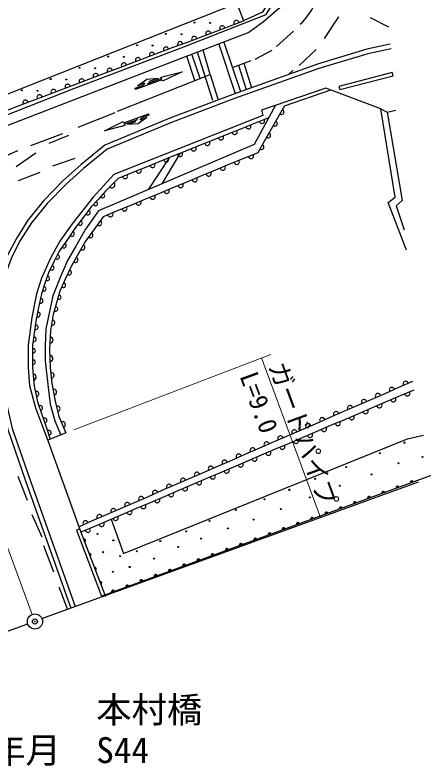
# Model space of a CAD drawing. Units: millimetres, scale not verified. Extents: x 40000 to 680000, y 20000 to 380000.
# Drawn here: x 168729 to 209236, y 242522 to 316834 of the extents above; entities that cross this region are included whole.
import ezdxf
from ezdxf.enums import TextEntityAlignment as Align

# ---------------------------------------------------------------- set-up
doc = ezdxf.new("R2010")
doc.units = ezdxf.units.MM
doc.header["$LTSCALE"] = 1000
doc.header["$PDMODE"] = 32
doc.header["$PDSIZE"] = 500
doc.linetypes.add('CHAIN', pattern=[18.5, 12, -1.5, 3.5, -1.5])
for name, color, linetype, lineweight in [('M-BGD', 7, 'Continuous', 25), ('M-BMK', 2, 'CHAIN', 13), ('M-BMK-SRVR', 3, 'Continuous', 25), ('M-STR-HTXT', 7, 'Continuous', 13), ('M-STR-STRC', 7, 'Continuous', 25)]:
    doc.layers.add(name, color=color, linetype=linetype, lineweight=lineweight)
doc.layers.add('M-OTRS', color=6, linetype='Continuous')
doc.styles.add('ＭＳ ゴシック', font='')
doc.styles.get('ＭＳ ゴシック').set_extended_font_data('MS Gothic')

msp = doc.modelspace()

# ---------------------------------------------------------------- linework, layer by layer
at = {"layer": 'M-BGD'}
for p, q in [((199369, 314494), (200798, 316644)), ((203896, 316583), (205732, 315673)), ((189976, 315741), (191369, 316267)), ((187190, 314689), (188583, 315215)), ((188583, 315215), (189976, 315741)), ((194619, 313715), (196322, 315249)), ((185797, 314163), (187190, 314689)), ((183011, 313112), (184404, 313638)), ((184404, 313638), (185797, 314163)), ((188914, 313956), (190528, 309062)), ((189425, 314151), (191071, 309255)), ((181617, 312586), (183011, 313112)), ((187055, 310546), (186253, 312944)), ((188312, 308366), (186799, 313152)), ((192504, 312479), (194208, 313340)), ((196864, 311846), (198551, 313432)), ((180224, 312060), (181617, 312586)), ((186553, 310347), (185755, 312755)), ((190267, 311645), (192125, 312317)), ((177438, 311008), (178831, 311534)), ((178831, 311534), (180224, 312060)), ((190849, 311856), (191610, 309448)), ((191400, 312055), (192143, 309638)), ((195810, 310961), (196266, 311366)), ((176045, 310482), (177438, 311008)), ((188053, 310942), (188831, 308556)), ((173259, 309430), (174652, 309956)), ((174652, 309956), (176045, 310482)), ((171866, 308904), (173259, 309430)), ((195408, 307839), (199995, 309427)), ((170473, 308378), (171866, 308904)), ((167687, 307326), (169080, 307852)), ((169080, 307852), (170473, 308378)), ((195408, 307839), (194748, 306683)), ((174990, 305745), (178659, 307200)), ((193861, 306674), (192505, 306127)), ((194748, 306683), (194088, 305526)), ((191149, 305581), (189792, 305035)), ((192505, 306127), (191149, 305581)), ((194088, 305526), (193428, 304369)), ((173432, 305079), (170251, 303889)), ((172096, 304157), (174064, 304934)), ((189792, 305035), (188436, 304489)), ((187079, 303942), (185723, 303396)), ((188436, 304489), (187079, 303942)), ((193428, 304369), (192768, 303212)), ((168963, 303379), (166583, 302311)), ((185723, 303396), (184366, 302850)), ((192768, 303212), (191378, 302636)), ((168842, 301849), (170785, 303185)), ((172474, 301923), (174681, 302670)), ((181979, 299586), (184036, 302717)), ((184366, 302850), (183010, 302303)), ((185046, 303123), (183256, 300129)), ((191378, 302636), (189987, 302060)), ((181653, 301757), (180297, 301211)), ((183010, 302303), (181653, 301757)), ((189987, 302060), (188596, 301484)), ((169084, 300462), (171230, 301271)), ((180297, 301211), (178940, 300664)), ((188596, 301484), (187205, 300907)), ((178940, 300664), (177688, 299394)), ((185814, 300331), (184423, 299755)), ((187205, 300907), (185814, 300331)), ((184423, 299755), (183032, 299179)), ((177688, 299394), (176983, 298620)), ((183032, 299179), (181642, 298603)), ((176983, 298620), (176278, 297846)), ((180251, 298026), (178860, 297450)), ((181642, 298603), (180251, 298026)), ((176278, 297846), (175504, 296819)), ((178860, 297450), (177469, 296874)), ((175504, 296819), (174730, 295793)), ((177469, 296874), (176587, 295670)), ((174730, 295793), (173921, 294636)), ((176587, 295670), (175705, 294467)), ((173921, 294636), (173112, 293479)), ((175705, 294467), (175017, 293237)), ((173112, 293479), (172572, 292400)), ((175017, 293237), (174328, 292008)), ((172572, 292400), (172033, 291321)), ((172033, 291321), (171685, 290277)), ((174328, 292008), (173742, 290759)), ((173742, 290759), (173156, 289510)), ((171685, 290277), (171337, 289233)), ((171337, 289233), (171067, 287885)), ((173156, 289510), (172832, 288350)), ((172832, 288350), (172507, 287189)), ((171067, 287885), (170798, 286536)), ((172507, 287189), (172244, 285610)), ((170798, 286536), (170624, 285353)), ((172244, 285610), (172152, 283779)), ((170624, 285353), (170450, 284170)), ((170450, 284170), (170450, 283048)), ((172152, 283779), (172209, 281936)), ((170450, 283048), (170450, 281926)), ((170450, 281926), (170624, 280099)), ((172209, 281936), (172381, 280414)), ((172381, 280414), (172713, 278629)), ((206758, 279994), (208137, 280593)), ((170624, 280099), (170954, 278550)), ((205379, 279394), (206758, 279994)), ((208243, 279724), (206868, 279138)), ((202621, 278195), (204000, 278794)), ((204000, 278794), (205379, 279394)), ((206868, 279138), (205493, 278551)), ((170954, 278550), (171377, 277317)), ((172713, 278629), (173068, 277119)), ((201241, 277595), (202621, 278195)), ((204117, 277964), (202742, 277378)), ((205493, 278551), (204117, 277964)), ((171377, 277317), (171799, 276085)), ((199862, 276996), (201241, 277595)), ((202742, 277378), (201367, 276791)), ((173068, 277119), (173755, 275473)), ((198483, 276396), (199862, 276996)), ((201367, 276791), (199992, 276204)), ((171799, 276085), (172221, 274852)), ((195725, 275197), (197104, 275796)), ((197104, 275796), (198483, 276396)), ((199992, 276204), (198617, 275617)), ((173755, 275473), (171985, 274757)), ((194346, 274597), (195725, 275197)), ((197241, 275031), (195866, 274444)), ((198617, 275617), (197241, 275031)), ((207606, 274905), (209188, 275242)), ((179477, 263562), (207606, 274905)), ((192967, 273998), (194346, 274597)), ((195866, 274444), (194491, 273857)), ((191588, 273398), (192967, 273998)), ((194491, 273857), (193116, 273270)), ((188830, 272199), (190209, 272798)), ((190209, 272798), (191588, 273398)), ((193116, 273270), (191741, 272684)), ((187451, 271599), (188830, 272199)), ((190366, 272097), (188990, 271510)), ((191741, 272684), (190366, 272097)), ((177613, 259467), (210257, 271397)), ((186071, 271000), (187451, 271599)), ((188990, 271510), (187615, 270923)), ((169016, 271214), (169946, 268818)), ((171399, 257104), (208698, 270627)), ((184692, 270400), (186071, 271000)), ((187615, 270923), (186240, 270337)), ((181934, 269201), (183313, 269800)), ((183313, 269800), (184692, 270400)), ((184865, 269750), (183490, 269163)), ((186240, 270337), (184865, 269750)), ((180555, 268601), (181934, 269201)), ((183490, 269163), (182115, 268576)), ((179176, 268002), (180555, 268601)), ((182115, 268576), (180739, 267990)), ((177797, 267402), (179176, 268002)), ((180739, 267990), (179364, 267403)), ((170390, 267403), (171371, 265189)), ((175039, 266203), (176418, 266802)), ((176418, 266802), (177797, 267402)), ((177989, 266816), (176614, 266230)), ((179364, 267403), (177989, 266816)), ((178269, 266936), (179477, 263562)), ((176614, 266230), (175239, 265643)), ((175133, 265979), (174806, 265855)), ((174806, 265855), (177286, 259342)), ((175258, 265651), (177613, 259467)), ((171563, 264350), (172533, 261742)), ((173056, 260253), (173915, 258016)), ((177613, 259467), (177286, 259342)), ((177613, 259467), (177672, 259309)), ((138038, 245009), (169990, 256593))]:
    msp.add_line(p, q, dxfattribs=at)
for points in [[(197143, 323802), (196990, 321673), (196578, 320185), (195913, 318729), (194837, 317447), (193350, 316166), (191894, 315090), (184820, 312399), (160728, 303087), (139028, 294612), (128186, 290490), (127077, 290528), (122443, 288757)], [(132449, 292658), (137384, 294508), (138668, 295716), (148187, 299308), (160775, 304149), (174564, 309561), (185438, 313700), (193593, 316884), (195969, 320803)], [(194989, 320068), (193250, 317129), (191369, 316267)], [(130831, 294489), (166493, 308452), (190700, 317999), (191369, 316267)], [(205893, 313935), (203570, 313445), (198675, 311969), (190302, 308981), (184055, 306622), (177611, 303945), (175234, 302002), (173467, 300411), (171585, 298473), (169996, 296526), (168861, 294734), (167990, 293072), (167329, 291250), (166967, 289840), (166766, 288407), (166618, 286444), (166637, 284372), (166805, 282219), (167090, 280166), (167465, 278127), (168025, 275806), (169760, 270751), (174273, 258148)], [(205986, 313495), (203682, 313008), (198815, 311541), (190457, 308558), (184221, 306204), (177845, 303555), (175527, 301660), (173780, 300086), (171921, 298173), (170362, 296263), (169251, 294508), (168403, 292890), (167760, 291117), (167409, 289752), (167214, 288358), (167068, 286429), (167087, 284392), (167253, 282267), (167534, 280237), (167905, 278221), (168458, 275932), (170185, 270900), (174696, 258299)], [(178884, 307303), (188053, 310942), (187358, 313365)], [(204966, 307558), (199520, 309606), (193127, 307415), (193290, 306903), (178527, 301058), (176466, 298806), (174389, 296157), (173183, 294445), (172232, 292764), (171344, 290798), (170868, 289228), (170408, 286913), (170028, 284169), (170028, 281917), (170155, 280189), (170757, 277969), (171994, 274734), (175239, 265643)], [(194534, 307897), (192404, 304023), (176992, 297463), (175722, 295636), (174765, 293966), (173930, 292539), (173199, 290869), (172468, 289059), (172103, 287337), (171789, 285788), (171702, 284066), (171702, 282604), (172016, 279977), (172224, 278341), (172677, 276671), (173252, 275269)], [(207488, 293578), (205671, 298269), (206375, 298807), (204966, 307558), (205596, 307224), (206449, 307428)], [(205596, 307224), (207080, 298473), (206486, 297954), (207265, 295580)]]:
    msp.add_lwpolyline(points, dxfattribs=at)
msp.add_lwpolyline([(200899, 309472), (206198, 310809), (206099, 311143), (200809, 309773)], close=True, dxfattribs=at)
for centre, radius in [((186516, 316087), 50), ((188065, 316051), 49), ((183665, 314967), 50), ((185214, 314931), 49), ((180814, 313848), 50), ((182363, 313812), 49), ((177963, 312728), 50), ((179512, 312692), 49), ((175112, 311609), 50), ((176662, 311573), 49), ((172261, 310489), 50), ((173811, 310453), 49), ((169410, 309370), 50), ((170960, 309334), 49), ((207296, 274515), 50), ((204849, 273470), 50), ((209100, 273100), 50), ((201514, 272095), 50), ((206719, 272484), 50), ((204030, 271379), 50), ((198460, 270937), 50), ((195899, 269849), 50), ((200907, 270253), 50), ((197934, 269103), 50), ((193430, 268911), 50), ((190590, 267865), 50), ((195049, 267947), 50), ((187995, 266777), 50), ((192344, 266904), 50), ((189806, 266033), 50), ((176910, 265492), 50), ((185670, 265727), 50), ((178469, 264838), 50), ((183120, 264782), 50), ((187169, 265025), 50), ((180795, 263766), 50), ((184881, 264200), 50), ((177468, 263680), 50), ((179137, 263272), 50), ((182524, 263048), 50), ((178415, 261746), 50), ((180087, 262213), 50)]:
    msp.add_circle(centre, radius, dxfattribs=at)
for centre, radius, start, end in [((191541, 321417), 7732, 314.72466, 332.7321), ((190656, 316049), 253, 9.88149, 211.4846), ((187870, 314997), 253, 9.88149, 211.4846), ((189263, 315523), 253, 9.88117, 211.48573), ((186476, 314471), 253, 9.88149, 211.4846), ((183690, 313419), 253, 9.88149, 211.4846), ((185083, 313945), 253, 9.88149, 211.4846), ((182297, 312893), 253, 9.88149, 211.4846), ((180904, 312367), 253, 9.88149, 211.4846), ((178118, 311315), 253, 9.88057, 211.48418), ((179511, 311841), 253, 9.88149, 211.4846), ((176725, 310789), 253, 9.88149, 211.4846), ((173939, 309737), 253, 9.88149, 211.4846), ((175332, 310263), 253, 9.88149, 211.4846), ((172546, 309211), 253, 9.88149, 211.4846), ((169760, 308160), 253, 9.88149, 211.4846), ((171153, 308686), 253, 9.88149, 211.4846), ((195137, 307227), 232, 223.29424, 77.30308), ((193202, 306353), 249, 190.11765, 33.75583), ((194477, 306071), 232, 223.29139, 77.30465), ((191846, 305807), 249, 190.11765, 33.75583), ((189133, 304714), 249, 190.11765, 33.75583), ((190489, 305261), 249, 190.11765, 33.75583), ((193817, 304914), 232, 223.29265, 77.30467), ((187776, 304168), 249, 190.11765, 33.75583), ((193157, 303757), 232, 223.29424, 77.30308), ((185064, 303075), 249, 190.11793, 33.75467), ((186420, 303622), 249, 190.11765, 33.75583), ((183707, 302529), 249, 190.11765, 33.75583), ((192090, 302882), 255, 192.31873, 32.68598), ((182351, 301983), 249, 190.11765, 33.75583), ((189308, 301730), 255, 192.31873, 32.68598), ((190699, 302306), 255, 192.31849, 32.68709), ((179638, 300890), 249, 190.11793, 33.75467), ((180994, 301437), 249, 190.11765, 33.75583), ((187918, 301154), 255, 192.31873, 32.68598), ((178316, 300027), 297, 224.88309, 45.9086), ((186527, 300578), 255, 192.31849, 32.68709), ((183745, 299425), 255, 192.31873, 32.68598), ((185136, 300002), 255, 192.31873, 32.68598), ((177409, 298940), 201, 198.05904, 77.32754), ((182354, 298849), 255, 192.31849, 32.68709), ((176704, 298166), 201, 198.0614, 77.32982), ((180963, 298273), 255, 192.31873, 32.68598), ((175950, 297288), 226, 214.05285, 71.89614), ((178182, 297121), 255, 192.31873, 32.68598), ((179573, 297697), 255, 192.31873, 32.68598), ((175176, 296262), 226, 214.05521, 71.89539), ((177066, 296245), 253, 223.08848, 64.45685), ((174373, 295181), 242, 221.25594, 68.81707), ((176184, 295041), 253, 223.08738, 64.45796), ((173564, 294024), 242, 221.25487, 68.81814), ((175412, 293824), 242, 226.85574, 74.62821), ((172916, 292902), 217, 221.08435, 85.78682), ((174723, 292594), 242, 226.85607, 74.62576), ((172377, 291823), 217, 221.08135, 85.78855), ((174091, 291357), 238, 229.79423, 79.94613), ((171948, 290769), 206, 224.44156, 98.68656), ((171600, 289725), 206, 224.44526, 98.68386), ((173505, 290108), 238, 229.79423, 79.94613), ((173074, 288908), 217, 231.98725, 96.75781), ((171263, 288547), 238, 243.4465, 93.93461), ((172749, 287747), 217, 231.98586, 96.75645), ((170994, 287198), 238, 243.4465, 93.93461), ((170794, 285933), 216, 238.83101, 104.43638), ((172406, 286394), 269, 253.83952, 87.23619), ((170620, 284749), 216, 238.83275, 104.43464), ((172192, 284694), 306, 268.18398, 86.09037), ((170541, 283609), 208, 243.8857, 116.1143), ((172173, 282857), 307, 273.1398, 90.41736), ((170541, 282487), 208, 243.88433, 116.11567), ((170531, 281012), 306, 276.54916, 94.33204), ((172336, 281180), 259, 267.22372, 105.64653), ((207429, 280335), 255, 13.25207, 213.74306), ((170822, 279331), 266, 274.72577, 109.37459), ((172544, 279521), 303, 281.02899, 100.03319), ((206050, 279735), 255, 13.25271, 213.74452), ((207574, 279388), 254, 192.53218, 33.68053), ((203292, 278536), 255, 13.25132, 213.7438), ((204671, 279136), 255, 13.25196, 213.74527), ((206198, 278802), 254, 192.53292, 33.67979), ((171233, 277957), 229, 270.71334, 127.1085), ((172928, 277883), 262, 274.73975, 111.69105), ((201913, 277937), 255, 13.25132, 213.7438), ((204823, 278215), 254, 192.53391, 33.6788), ((200534, 277337), 255, 13.25368, 213.74354), ((202073, 277041), 254, 192.53292, 33.67979), ((203448, 277628), 254, 192.53391, 33.6788), ((171655, 276724), 229, 270.71334, 127.1085), ((173414, 276297), 297, 292.15504, 113.2223), ((199155, 276737), 255, 13.25196, 213.74527), ((200698, 276455), 254, 192.53218, 33.68053), ((172078, 275491), 229, 270.71334, 127.1085), ((196397, 275538), 255, 13.25132, 213.7438), ((197776, 276138), 255, 13.25132, 213.7438), ((199322, 275868), 254, 192.53486, 33.67695), ((195018, 274939), 255, 13.25368, 213.74354), ((197947, 275281), 254, 192.53464, 33.67807), ((193638, 274339), 255, 13.25176, 213.74638), ((195197, 274108), 254, 192.53486, 33.67695), ((196572, 274694), 254, 192.53218, 33.68053), ((192259, 273739), 255, 13.25176, 213.74638), ((193822, 273521), 254, 192.53464, 33.67807), ((189501, 272540), 255, 13.25112, 213.74492), ((190880, 273140), 255, 13.25112, 213.74492), ((192447, 272934), 254, 192.53391, 33.6788), ((188122, 271941), 255, 13.25176, 213.74638), ((191071, 272347), 254, 192.53314, 33.67867), ((186743, 271341), 255, 13.25271, 213.74452), ((188321, 271174), 254, 192.53391, 33.6788), ((189696, 271761), 254, 192.53464, 33.67807), ((185364, 270741), 255, 13.25207, 213.74306), ((186946, 270587), 254, 192.53486, 33.67695), ((208024, 270581), 150, 20.07641, 200.07641), ((208024, 270581), 75, 20.07641, 200.07641), ((182606, 269542), 255, 13.25196, 213.74527), ((183985, 270142), 255, 13.25132, 213.7438), ((185571, 270001), 254, 192.53292, 33.67979), ((206615, 270066), 150, 20.07641, 200.07641), ((206615, 270066), 75, 20.07641, 200.07641), ((181227, 268943), 255, 13.25196, 213.74527), ((184196, 269414), 254, 192.53391, 33.6788), ((203797, 269036), 150, 20.07641, 200.07641), ((203797, 269036), 75, 20.07641, 200.07641), ((205206, 269551), 150, 20.07641, 200.07641), ((205206, 269551), 75, 20.07641, 200.07641), ((179848, 268343), 255, 13.25132, 213.7438), ((181445, 268240), 254, 192.53228, 33.67832), ((182820, 268827), 254, 192.53486, 33.67695), ((202388, 268522), 150, 20.07641, 200.07641), ((202388, 268522), 75, 20.07641, 200.07641), ((178468, 267743), 255, 13.25132, 213.7438), ((180070, 267654), 254, 192.53218, 33.68053), ((199571, 267492), 150, 20.07641, 200.07641), ((199571, 267492), 75, 20.07641, 200.07641), ((200979, 268007), 150, 20.07641, 200.07641), ((200979, 268007), 75, 20.07641, 200.07641), ((175710, 266544), 255, 13.25196, 213.74527), ((177089, 267144), 255, 13.25368, 213.74354), ((178695, 267067), 254, 192.53486, 33.67695), ((198162, 266977), 150, 20.07641, 200.07641), ((198162, 266977), 75, 20.07641, 200.07641), ((175944, 265893), 254, 192.53154, 33.67905), ((177320, 266480), 254, 192.53464, 33.67807), ((195344, 265947), 150, 20.07641, 200.07641), ((196753, 266462), 150, 20.07641, 200.07641), ((196753, 266462), 75, 20.07641, 200.07641), ((193935, 265432), 150, 20.07641, 200.07641), ((193935, 265432), 75, 20.07641, 200.07641), ((195344, 265947), 75, 20.07641, 200.07641), ((175573, 264826), 150, 290.84681, 110.84681), ((175573, 264826), 75, 290.84681, 110.84681), ((191118, 264402), 150, 20.07641, 200.07641), ((192526, 264917), 150, 20.07641, 200.07641), ((192526, 264917), 75, 20.07641, 200.07641), ((189709, 263887), 150, 20.07641, 200.07641), ((189709, 263887), 75, 20.07641, 200.07641), ((191118, 264402), 75, 20.07641, 200.07641), ((176107, 263424), 150, 290.84681, 110.84681), ((176107, 263424), 75, 290.84681, 110.84681), ((188300, 263372), 150, 20.07641, 200.07641), ((188300, 263372), 75, 20.07641, 200.07641), ((185482, 262343), 150, 20.07641, 200.07641), ((185482, 262343), 75, 20.07641, 200.07641), ((186891, 262858), 150, 20.07641, 200.07641), ((186891, 262858), 75, 20.07641, 200.07641), ((176640, 262022), 150, 290.84681, 110.84681), ((176640, 262022), 75, 290.84681, 110.84681), ((184073, 261828), 150, 20.07641, 200.07641), ((184073, 261828), 75, 20.07641, 200.07641), ((181256, 260798), 150, 20.07641, 200.07641), ((181256, 260798), 75, 20.07641, 200.07641), ((182664, 261313), 150, 20.07641, 200.07641), ((182664, 261313), 75, 20.07641, 200.07641), ((177174, 260620), 150, 290.84681, 110.84681), ((177174, 260620), 75, 290.84681, 110.84681), ((179847, 260283), 150, 20.07641, 200.07641), ((179847, 260283), 75, 20.07641, 200.07641), ((178438, 259768), 150, 20.07641, 200.07641), ((178438, 259768), 75, 20.07641, 200.07641)]:
    msp.add_arc(centre, radius, start, end, dxfattribs=at)
at = {"layer": 'M-BMK'}
msp.add_line((160440, 284519), (170444, 257525), dxfattribs=at)
at = {"layer": 'M-BMK-SRVR'}
msp.add_circle((170704, 256822), 750, dxfattribs=at)
at = {"layer": 'M-OTRS'}
msp.add_point((170704, 256822), dxfattribs=at)
at = {"layer": 'M-STR-HTXT'}
for p, q in [((174557, 275791), (194050, 283253)), ((193154, 282910), (198972, 267101))]:
    msp.add_line(p, q, dxfattribs=at)
at = {"layer": 'M-STR-STRC'}
for p, q in [((183173, 310689), (185288, 311227)), ((183223, 310550), (183173, 310689)), ((185288, 311227), (183325, 310272)), ((183274, 310411), (180679, 309460)), ((180856, 309840), (181773, 310491)), ((180856, 309840), (181597, 310111)), ((181773, 310491), (182894, 310587)), ((183223, 310550), (181920, 310072)), ((182153, 310315), (182894, 310587)), ((183325, 310272), (183274, 310411)), ((180628, 309599), (181376, 309873)), ((180679, 309460), (180628, 309599)), ((179504, 306152), (181950, 307050)), ((181998, 306919), (181293, 306660)), ((181950, 307050), (181998, 306919)), ((177607, 305382), (179456, 306283)), ((179456, 306283), (179504, 306152)), ((179552, 306021), (180781, 306472)), ((180561, 306243), (179862, 305986)), ((181784, 306692), (180919, 306077)), ((181784, 306692), (181085, 306435)), ((179600, 305890), (177607, 305382)), ((179552, 306021), (179600, 305890)), ((180919, 306077), (179862, 305986))]:
    msp.add_line(p, q, dxfattribs=at)
for centre, radius, start, end in [((181145, 310309), 494, 294.81741, 336.43041), ((181335, 310867), 987, 301.51335, 326.01862), ((181333, 305723), 931, 121.54939, 146.04761), ((181511, 306249), 465, 114.84449, 156.46713)]:
    msp.add_arc(centre, radius, start, end, dxfattribs=at)

# ---------------------------------------------------------------- texts
at = {"layer": 'M-STR-HTXT', "style": 'ＭＳ ゴシック'}
for s, p in [('ガードパイプ', (197258, 275378)), ('L=9.0', (192891, 278504))]:
    msp.add_text(s, height=1833, rotation=290.203, dxfattribs=at).set_placement(p, align=Align.MIDDLE_CENTER)
for s, p in [('橋名\u3000\u3000\u3000本村橋', (159273, 249372)), ('架設年月\u3000S44', (159273, 245372))]:
    msp.add_text(s, height=2566, dxfattribs=at).set_placement(p, align=Align.TOP_LEFT)

doc.saveas('drawing.dxf')
